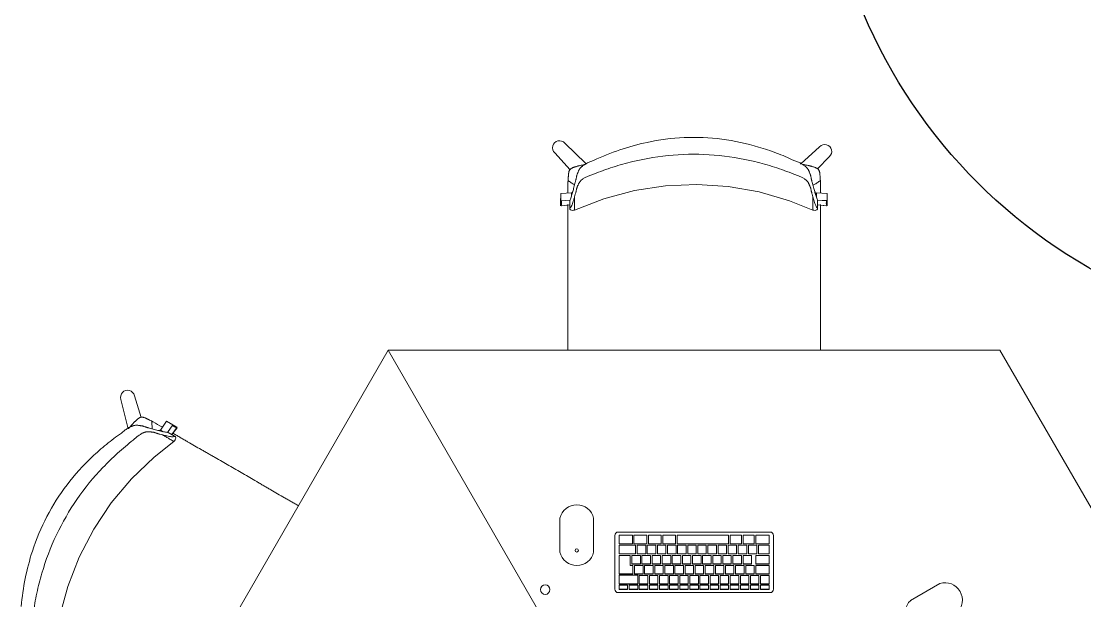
# Model space of a CAD drawing. Header units: millimetres. Extents: x 155920 to 295199, y -4084 to 97293.
# Drawn here: x 177583 to 179582, y 21247 to 22336 of the extents above; entities that cross this region are included whole.
import ezdxf

# ---------------------------------------------------------------- set-up
doc = ezdxf.new("R2010")
doc.units = ezdxf.units.MM
doc.header["$MEASUREMENT"] = 0
doc.layers.add('A-GENM', color=8, linetype='CONTINUOUS', lineweight=9)
doc.layers.add('I-FURN', color=8, linetype='CONTINUOUS', lineweight=9)
doc.layers.add('Social Distancing', color=7, linetype='CONTINUOUS')

msp = doc.modelspace()

# ---------------------------------------------------------------- linework, layer by layer
at = {"layer": 'A-GENM'}
for p, q in [((178595.7, 21401.5), (178595.7, 21338)), ((178659.2, 21338), (178659.2, 21401.5)), ((178991, 21375.6), (178705.5, 21375.6)), ((178699.1, 21369.3), (178699.1, 21268.1)), ((178732, 21369.6), (178707, 21369.6)), ((178707, 21369.6), (178707, 21353.7)), ((178707, 21353.7), (178732, 21353.7)), ((178707, 21353.4), (178707, 21353.7)), ((178732, 21353.4), (178707, 21353.4)), ((178732, 21353.7), (178732, 21369.6)), ((178732, 21353.4), (178732, 21353.7)), ((178759, 21369.6), (178735, 21369.6)), ((178735, 21369.6), (178735, 21353.7)), ((178735, 21353.7), (178759, 21353.7)), ((178735, 21353.4), (178735, 21353.7)), ((178759, 21353.4), (178735, 21353.4)), ((178759, 21353.7), (178759, 21369.6)), ((178759, 21353.4), (178759, 21353.7)), ((178786, 21369.6), (178762, 21369.6)), ((178762, 21369.6), (178762, 21353.7)), ((178762, 21353.7), (178786, 21353.7)), ((178762, 21353.4), (178762, 21353.7)), ((178786, 21353.4), (178762, 21353.4)), ((178786, 21353.7), (178786, 21369.6)), ((178786, 21353.4), (178786, 21353.7)), ((178813, 21369.6), (178789, 21369.6)), ((178789, 21369.6), (178789, 21353.7)), ((178789, 21353.7), (178813, 21353.7)), ((178789, 21353.4), (178789, 21353.7)), ((178813, 21353.4), (178789, 21353.4)), ((178813, 21353.7), (178813, 21369.6)), ((178813, 21353.4), (178813, 21353.7)), ((178816, 21369.6), (178816, 21353.7)), ((178913, 21369.6), (178816, 21369.6)), ((178816, 21353.7), (178913, 21353.7)), ((178816, 21353.4), (178816, 21353.7)), ((178913, 21353.4), (178816, 21353.4)), ((178913, 21353.7), (178913, 21369.6)), ((178913, 21353.4), (178913, 21353.7)), ((178916, 21369.6), (178916, 21353.7)), ((178937, 21369.6), (178916, 21369.6)), ((178916, 21353.7), (178937, 21353.7)), ((178916, 21353.4), (178916, 21353.7)), ((178937, 21353.4), (178916, 21353.4)), ((178937, 21353.7), (178937, 21369.6)), ((178937, 21353.4), (178937, 21353.7)), ((178940, 21369.6), (178940, 21353.7)), ((178961, 21369.6), (178940, 21369.6)), ((178940, 21353.7), (178961, 21353.7)), ((178940, 21353.4), (178940, 21353.7)), ((178961, 21353.4), (178940, 21353.4)), ((178961, 21353.7), (178961, 21369.6)), ((178961, 21353.4), (178961, 21353.7)), ((178964, 21369.6), (178964, 21353.7)), ((178989, 21369.6), (178964, 21369.6)), ((178964, 21353.7), (178989, 21353.7)), ((178964, 21353.4), (178964, 21353.7)), ((178989, 21353.4), (178964, 21353.4)), ((178989, 21353.7), (178989, 21369.6)), ((178989, 21353.4), (178989, 21353.7)), ((178997.4, 21268.1), (178997.4, 21369.3)), ((178707, 21350.7), (178707, 21334.8)), ((178738, 21350.7), (178707, 21350.7)), ((178707, 21334.8), (178738, 21334.8)), ((178707, 21334.5), (178707, 21334.8)), ((178738, 21334.5), (178707, 21334.5)), ((178738, 21334.8), (178738, 21350.7)), ((178738, 21334.5), (178738, 21334.8)), ((178741, 21350.7), (178741, 21334.8)), ((178757, 21350.7), (178741, 21350.7)), ((178741, 21334.8), (178757, 21334.8)), ((178741, 21334.5), (178741, 21334.8)), ((178757, 21334.5), (178741, 21334.5)), ((178757, 21334.8), (178757, 21350.7)), ((178757, 21334.5), (178757, 21334.8)), ((178760, 21350.7), (178760, 21334.8)), ((178776, 21350.7), (178760, 21350.7)), ((178760, 21334.8), (178776, 21334.8)), ((178760, 21334.5), (178760, 21334.8)), ((178776, 21334.5), (178760, 21334.5)), ((178776, 21334.8), (178776, 21350.7)), ((178776, 21334.5), (178776, 21334.8)), ((178779, 21350.7), (178779, 21334.8)), ((178795, 21350.7), (178779, 21350.7)), ((178779, 21334.8), (178795, 21334.8)), ((178779, 21334.5), (178779, 21334.8)), ((178795, 21334.5), (178779, 21334.5)), ((178795, 21334.8), (178795, 21350.7)), ((178795, 21334.5), (178795, 21334.8)), ((178798, 21350.7), (178798, 21334.8)), ((178814, 21350.7), (178798, 21350.7)), ((178798, 21334.8), (178814, 21334.8)), ((178798, 21334.5), (178798, 21334.8)), ((178814, 21334.5), (178798, 21334.5)), ((178814, 21334.8), (178814, 21350.7)), ((178814, 21334.5), (178814, 21334.8)), ((178817, 21350.7), (178817, 21334.8)), ((178833, 21350.7), (178817, 21350.7)), ((178817, 21334.8), (178833, 21334.8)), ((178817, 21334.5), (178817, 21334.8)), ((178833, 21334.5), (178817, 21334.5)), ((178833, 21334.8), (178833, 21350.7)), ((178833, 21334.5), (178833, 21334.8)), ((178836, 21350.7), (178836, 21334.8)), ((178852, 21350.7), (178836, 21350.7)), ((178836, 21334.8), (178852, 21334.8)), ((178836, 21334.5), (178836, 21334.8)), ((178852, 21334.5), (178836, 21334.5)), ((178852, 21334.8), (178852, 21350.7)), ((178852, 21334.5), (178852, 21334.8)), ((178855, 21350.7), (178855, 21334.8)), ((178871, 21350.7), (178855, 21350.7)), ((178855, 21334.8), (178871, 21334.8)), ((178855, 21334.5), (178855, 21334.8)), ((178871, 21334.5), (178855, 21334.5)), ((178871, 21334.8), (178871, 21350.7)), ((178871, 21334.5), (178871, 21334.8)), ((178874, 21350.7), (178874, 21334.8)), ((178890, 21350.7), (178874, 21350.7)), ((178874, 21334.8), (178890, 21334.8)), ((178874, 21334.5), (178874, 21334.8)), ((178890, 21334.5), (178874, 21334.5)), ((178890, 21334.8), (178890, 21350.7)), ((178890, 21334.5), (178890, 21334.8)), ((178893, 21350.7), (178893, 21334.8)), ((178909, 21350.7), (178893, 21350.7)), ((178893, 21334.8), (178909, 21334.8)), ((178893, 21334.5), (178893, 21334.8)), ((178909, 21334.5), (178893, 21334.5)), ((178909, 21334.8), (178909, 21350.7)), ((178909, 21334.5), (178909, 21334.8)), ((178912, 21350.7), (178912, 21334.8)), ((178928, 21350.7), (178912, 21350.7)), ((178912, 21334.8), (178928, 21334.8)), ((178912, 21334.5), (178912, 21334.8)), ((178928, 21334.5), (178912, 21334.5)), ((178928, 21334.8), (178928, 21350.7)), ((178928, 21334.5), (178928, 21334.8)), ((178931, 21350.7), (178931, 21334.8)), ((178947, 21350.7), (178931, 21350.7)), ((178931, 21334.8), (178947, 21334.8)), ((178931, 21334.5), (178931, 21334.8)), ((178947, 21334.5), (178931, 21334.5)), ((178947, 21334.8), (178947, 21350.7)), ((178947, 21334.5), (178947, 21334.8)), ((178950, 21350.7), (178950, 21334.8)), ((178966, 21350.7), (178950, 21350.7)), ((178950, 21334.8), (178966, 21334.8)), ((178950, 21334.5), (178950, 21334.8)), ((178966, 21334.5), (178950, 21334.5)), ((178966, 21334.8), (178966, 21350.7)), ((178966, 21334.5), (178966, 21334.8)), ((178969, 21350.7), (178969, 21334.8)), ((178989, 21350.7), (178969, 21350.7)), ((178969, 21334.8), (178989, 21334.8)), ((178969, 21334.5), (178969, 21334.8)), ((178989, 21334.5), (178969, 21334.5)), ((178989, 21334.8), (178989, 21350.7)), ((178989, 21334.5), (178989, 21334.8)), ((178728, 21331.8), (178707, 21331.8)), ((178707, 21331.8), (178707, 21296.9)), ((178728, 21312.9), (178728, 21331.8)), ((178733, 21312.9), (178728, 21312.9)), ((178731, 21331.8), (178731, 21315.9)), ((178747, 21331.8), (178731, 21331.8)), ((178731, 21315.9), (178747, 21315.9)), ((178731, 21315.6), (178731, 21315.9)), ((178747, 21315.6), (178731, 21315.6)), ((178733, 21296.9), (178733, 21312.9)), ((178736, 21312.9), (178736, 21296.9)), ((178752, 21312.9), (178736, 21312.9)), ((178747, 21315.9), (178747, 21331.8)), ((178747, 21315.6), (178747, 21315.9)), ((178750, 21331.8), (178750, 21315.9)), ((178766, 21331.8), (178750, 21331.8)), ((178750, 21315.9), (178766, 21315.9)), ((178750, 21315.6), (178750, 21315.9)), ((178766, 21315.6), (178750, 21315.6)), ((178752, 21296.9), (178752, 21312.9)), ((178755, 21312.9), (178755, 21296.9)), ((178771, 21312.9), (178755, 21312.9)), ((178766, 21315.9), (178766, 21331.8)), ((178766, 21315.6), (178766, 21315.9)), ((178769, 21331.8), (178769, 21315.9)), ((178785, 21331.8), (178769, 21331.8)), ((178769, 21315.9), (178785, 21315.9)), ((178769, 21315.6), (178769, 21315.9)), ((178785, 21315.6), (178769, 21315.6)), ((178771, 21296.9), (178771, 21312.9)), ((178774, 21312.9), (178774, 21296.9)), ((178790, 21312.9), (178774, 21312.9)), ((178785, 21315.9), (178785, 21331.8)), ((178785, 21315.6), (178785, 21315.9)), ((178788, 21331.8), (178788, 21315.9)), ((178804, 21331.8), (178788, 21331.8)), ((178788, 21315.9), (178804, 21315.9)), ((178788, 21315.6), (178788, 21315.9)), ((178804, 21315.6), (178788, 21315.6)), ((178790, 21296.9), (178790, 21312.9)), ((178793, 21312.9), (178793, 21296.9)), ((178809, 21312.9), (178793, 21312.9)), ((178804, 21315.9), (178804, 21331.8)), ((178804, 21315.6), (178804, 21315.9)), ((178807, 21331.8), (178807, 21315.9)), ((178823, 21331.8), (178807, 21331.8)), ((178807, 21315.9), (178823, 21315.9)), ((178807, 21315.6), (178807, 21315.9)), ((178823, 21315.6), (178807, 21315.6)), ((178809, 21296.9), (178809, 21312.9)), ((178812, 21312.9), (178812, 21296.9)), ((178828, 21312.9), (178812, 21312.9)), ((178823, 21315.9), (178823, 21331.8)), ((178823, 21315.6), (178823, 21315.9)), ((178826, 21331.8), (178826, 21315.9)), ((178842, 21331.8), (178826, 21331.8)), ((178826, 21315.9), (178842, 21315.9)), ((178826, 21315.6), (178826, 21315.9)), ((178842, 21315.6), (178826, 21315.6)), ((178828, 21296.9), (178828, 21312.9)), ((178831, 21312.9), (178831, 21296.9)), ((178847, 21312.9), (178831, 21312.9)), ((178842, 21315.9), (178842, 21331.8)), ((178842, 21315.6), (178842, 21315.9)), ((178845, 21331.8), (178845, 21315.9)), ((178861, 21331.8), (178845, 21331.8)), ((178845, 21315.9), (178861, 21315.9)), ((178845, 21315.6), (178845, 21315.9)), ((178861, 21315.6), (178845, 21315.6)), ((178847, 21296.9), (178847, 21312.9)), ((178850, 21312.9), (178850, 21296.9)), ((178866, 21312.9), (178850, 21312.9)), ((178861, 21315.9), (178861, 21331.8)), ((178861, 21315.6), (178861, 21315.9)), ((178864, 21331.8), (178864, 21315.9)), ((178880, 21331.8), (178864, 21331.8)), ((178864, 21315.9), (178880, 21315.9)), ((178864, 21315.6), (178864, 21315.9)), ((178880, 21315.6), (178864, 21315.6)), ((178866, 21296.9), (178866, 21312.9)), ((178869, 21312.9), (178869, 21296.9)), ((178885, 21312.9), (178869, 21312.9)), ((178880, 21315.9), (178880, 21331.8)), ((178880, 21315.6), (178880, 21315.9)), ((178883, 21331.8), (178883, 21315.9)), ((178899, 21331.8), (178883, 21331.8)), ((178883, 21315.9), (178899, 21315.9)), ((178883, 21315.6), (178883, 21315.9)), ((178899, 21315.6), (178883, 21315.6)), ((178885, 21296.9), (178885, 21312.9)), ((178888, 21312.9), (178888, 21296.9)), ((178904, 21312.9), (178888, 21312.9)), ((178899, 21315.9), (178899, 21331.8)), ((178899, 21315.6), (178899, 21315.9)), ((178902, 21331.8), (178902, 21315.9)), ((178918, 21331.8), (178902, 21331.8)), ((178902, 21315.9), (178918, 21315.9)), ((178902, 21315.6), (178902, 21315.9)), ((178918, 21315.6), (178902, 21315.6)), ((178904, 21296.9), (178904, 21312.9)), ((178907, 21312.9), (178907, 21296.9)), ((178923, 21312.9), (178907, 21312.9)), ((178918, 21315.9), (178918, 21331.8)), ((178918, 21315.6), (178918, 21315.9)), ((178921, 21331.8), (178921, 21315.9)), ((178937, 21331.8), (178921, 21331.8)), ((178921, 21315.9), (178937, 21315.9)), ((178921, 21315.6), (178921, 21315.9)), ((178937, 21315.6), (178921, 21315.6)), ((178923, 21296.9), (178923, 21312.9)), ((178926, 21312.9), (178926, 21296.9)), ((178942, 21312.9), (178926, 21312.9)), ((178937, 21315.9), (178937, 21331.8)), ((178937, 21315.6), (178937, 21315.9)), ((178940, 21331.8), (178940, 21315.9)), ((178956, 21331.8), (178940, 21331.8)), ((178940, 21315.9), (178956, 21315.9)), ((178940, 21315.6), (178940, 21315.9)), ((178956, 21315.6), (178940, 21315.6)), ((178942, 21296.9), (178942, 21312.9)), ((178945, 21312.9), (178945, 21296.9)), ((178961, 21312.9), (178945, 21312.9)), ((178956, 21315.9), (178956, 21331.8)), ((178956, 21315.6), (178956, 21315.9)), ((178961, 21296.9), (178961, 21312.9)), ((178964, 21331.8), (178964, 21315.9)), ((178989, 21331.8), (178964, 21331.8)), ((178964, 21315.9), (178989, 21315.9)), ((178964, 21315.6), (178964, 21315.9)), ((178989, 21315.6), (178964, 21315.6)), ((178964, 21312.9), (178964, 21296.9)), ((178989, 21312.9), (178964, 21312.9)), ((178989, 21315.9), (178989, 21331.8)), ((178989, 21315.6), (178989, 21315.9)), ((178989, 21296.9), (178989, 21312.9)), ((178707, 21296.9), (178733, 21296.9)), ((178707, 21296.6), (178707, 21296.9)), ((178733, 21296.6), (178707, 21296.6)), ((178742, 21294.5), (178707, 21294.5)), ((178707, 21294.5), (178707, 21278.3)), ((178733, 21296.6), (178733, 21296.9)), ((178736, 21296.9), (178752, 21296.9)), ((178736, 21296.6), (178736, 21296.9)), ((178752, 21296.6), (178736, 21296.6)), ((178742, 21278.3), (178742, 21294.5)), ((178745, 21294.2), (178745, 21278.3)), ((178761, 21294.2), (178745, 21294.2)), ((178752, 21296.6), (178752, 21296.9)), ((178755, 21296.9), (178771, 21296.9)), ((178755, 21296.6), (178755, 21296.9)), ((178771, 21296.6), (178755, 21296.6)), ((178761, 21278.3), (178761, 21294.2)), ((178764, 21294.2), (178764, 21278.3)), ((178780, 21294.2), (178764, 21294.2)), ((178771, 21296.6), (178771, 21296.9)), ((178774, 21296.9), (178790, 21296.9)), ((178774, 21296.6), (178774, 21296.9)), ((178790, 21296.6), (178774, 21296.6)), ((178780, 21278.3), (178780, 21294.2)), ((178783, 21294.2), (178783, 21278.3)), ((178799, 21294.2), (178783, 21294.2)), ((178790, 21296.6), (178790, 21296.9)), ((178793, 21296.9), (178809, 21296.9)), ((178793, 21296.6), (178793, 21296.9)), ((178809, 21296.6), (178793, 21296.6)), ((178799, 21278.3), (178799, 21294.2)), ((178802, 21294.2), (178802, 21278.3)), ((178818, 21294.2), (178802, 21294.2)), ((178809, 21296.6), (178809, 21296.9)), ((178812, 21296.9), (178828, 21296.9)), ((178812, 21296.6), (178812, 21296.9)), ((178828, 21296.6), (178812, 21296.6)), ((178818, 21278.3), (178818, 21294.2)), ((178821, 21294.2), (178821, 21278.3)), ((178837, 21294.2), (178821, 21294.2)), ((178828, 21296.6), (178828, 21296.9)), ((178831, 21296.9), (178847, 21296.9)), ((178831, 21296.6), (178831, 21296.9)), ((178847, 21296.6), (178831, 21296.6)), ((178837, 21278.3), (178837, 21294.2)), ((178840, 21294.2), (178840, 21278.3)), ((178856, 21294.2), (178840, 21294.2)), ((178847, 21296.6), (178847, 21296.9)), ((178850, 21296.9), (178866, 21296.9)), ((178850, 21296.6), (178850, 21296.9)), ((178866, 21296.6), (178850, 21296.6)), ((178856, 21278.3), (178856, 21294.2)), ((178859, 21294.2), (178859, 21278.3)), ((178875, 21294.2), (178859, 21294.2)), ((178866, 21296.6), (178866, 21296.9)), ((178869, 21296.9), (178885, 21296.9)), ((178869, 21296.6), (178869, 21296.9)), ((178885, 21296.6), (178869, 21296.6)), ((178875, 21278.3), (178875, 21294.2)), ((178878, 21294.2), (178878, 21278.3)), ((178894, 21294.2), (178878, 21294.2)), ((178885, 21296.6), (178885, 21296.9)), ((178888, 21296.9), (178904, 21296.9)), ((178888, 21296.6), (178888, 21296.9)), ((178904, 21296.6), (178888, 21296.6)), ((178894, 21278.3), (178894, 21294.2)), ((178897, 21294.2), (178897, 21278.3)), ((178913, 21294.2), (178897, 21294.2)), ((178904, 21296.6), (178904, 21296.9)), ((178907, 21296.9), (178923, 21296.9)), ((178907, 21296.6), (178907, 21296.9)), ((178923, 21296.6), (178907, 21296.6)), ((178913, 21278.3), (178913, 21294.2)), ((178916, 21294.2), (178916, 21278.3)), ((178932, 21294.2), (178916, 21294.2)), ((178923, 21296.6), (178923, 21296.9)), ((178926, 21296.9), (178942, 21296.9)), ((178926, 21296.6), (178926, 21296.9)), ((178942, 21296.6), (178926, 21296.6)), ((178932, 21278.3), (178932, 21294.2)), ((178935, 21294.2), (178935, 21278.3)), ((178951, 21294.2), (178935, 21294.2)), ((178942, 21296.6), (178942, 21296.9)), ((178945, 21296.9), (178961, 21296.9)), ((178945, 21296.6), (178945, 21296.9)), ((178961, 21296.6), (178945, 21296.6)), ((178951, 21278.3), (178951, 21294.2)), ((178954, 21294.2), (178954, 21278.3)), ((178970, 21294.2), (178954, 21294.2)), ((178961, 21296.6), (178961, 21296.9)), ((178964, 21296.9), (178989, 21296.9)), ((178964, 21296.6), (178964, 21296.9)), ((178989, 21296.6), (178964, 21296.6)), ((178970, 21278.3), (178970, 21294.2)), ((178973, 21294.2), (178973, 21278.3)), ((178989, 21294.2), (178973, 21294.2)), ((178989, 21296.6), (178989, 21296.9)), ((178989, 21278.3), (178989, 21294.2)), ((178707, 21278.3), (178742, 21278.3)), ((178707, 21278), (178707, 21278.3)), ((178742, 21278), (178707, 21278)), ((178707, 21276), (178707, 21268)), ((178723, 21276), (178707, 21276)), ((178723, 21268), (178723, 21276)), ((178726, 21276), (178726, 21268)), ((178742, 21276), (178726, 21276)), ((178742, 21278), (178742, 21278.3)), ((178742, 21268), (178742, 21276)), ((178745, 21278.3), (178761, 21278.3)), ((178745, 21278), (178745, 21278.3)), ((178761, 21278), (178745, 21278)), ((178745, 21276), (178745, 21268)), ((178761, 21276), (178745, 21276)), ((178761, 21278), (178761, 21278.3)), ((178761, 21268), (178761, 21276)), ((178764, 21278.3), (178780, 21278.3)), ((178764, 21278), (178764, 21278.3)), ((178780, 21278), (178764, 21278)), ((178764, 21276), (178764, 21268)), ((178780, 21276), (178764, 21276)), ((178780, 21278), (178780, 21278.3)), ((178780, 21268), (178780, 21276)), ((178783, 21278.3), (178799, 21278.3)), ((178783, 21278), (178783, 21278.3)), ((178799, 21278), (178783, 21278)), ((178783, 21276), (178783, 21268)), ((178799, 21276), (178783, 21276)), ((178799, 21278), (178799, 21278.3)), ((178799, 21268), (178799, 21276)), ((178802, 21278.3), (178818, 21278.3)), ((178802, 21278), (178802, 21278.3)), ((178818, 21278), (178802, 21278)), ((178802, 21276), (178802, 21268)), ((178818, 21276), (178802, 21276)), ((178818, 21278), (178818, 21278.3)), ((178818, 21268), (178818, 21276)), ((178821, 21278.3), (178837, 21278.3)), ((178821, 21278), (178821, 21278.3)), ((178837, 21278), (178821, 21278)), ((178821, 21276), (178821, 21268)), ((178837, 21276), (178821, 21276)), ((178837, 21278), (178837, 21278.3)), ((178837, 21268), (178837, 21276)), ((178840, 21278.3), (178856, 21278.3)), ((178840, 21278), (178840, 21278.3)), ((178856, 21278), (178840, 21278)), ((178840, 21276), (178840, 21268)), ((178856, 21276), (178840, 21276)), ((178856, 21278), (178856, 21278.3)), ((178856, 21268), (178856, 21276)), ((178859, 21278.3), (178875, 21278.3)), ((178859, 21278), (178859, 21278.3)), ((178875, 21278), (178859, 21278)), ((178859, 21276), (178859, 21268)), ((178875, 21276), (178859, 21276)), ((178875, 21278), (178875, 21278.3)), ((178875, 21268), (178875, 21276)), ((178878, 21278.3), (178894, 21278.3)), ((178878, 21278), (178878, 21278.3)), ((178894, 21278), (178878, 21278)), ((178878, 21276), (178878, 21268)), ((178894, 21276), (178878, 21276)), ((178894, 21278), (178894, 21278.3)), ((178894, 21268), (178894, 21276)), ((178897, 21278.3), (178913, 21278.3)), ((178897, 21278), (178897, 21278.3)), ((178913, 21278), (178897, 21278)), ((178897, 21276), (178897, 21268)), ((178913, 21276), (178897, 21276)), ((178913, 21278), (178913, 21278.3)), ((178913, 21268), (178913, 21276)), ((178916, 21278.3), (178932, 21278.3)), ((178916, 21278), (178916, 21278.3)), ((178932, 21278), (178916, 21278)), ((178916, 21276), (178916, 21268)), ((178932, 21276), (178916, 21276)), ((178932, 21278), (178932, 21278.3)), ((178932, 21268), (178932, 21276)), ((178935, 21278.3), (178951, 21278.3)), ((178935, 21278), (178935, 21278.3)), ((178951, 21278), (178935, 21278)), ((178935, 21276), (178935, 21268)), ((178951, 21276), (178935, 21276)), ((178951, 21278), (178951, 21278.3)), ((178951, 21268), (178951, 21276)), ((178954, 21278.3), (178970, 21278.3)), ((178954, 21278), (178954, 21278.3)), ((178970, 21278), (178954, 21278)), ((178954, 21276), (178954, 21268)), ((178970, 21276), (178954, 21276)), ((178970, 21278), (178970, 21278.3)), ((178970, 21268), (178970, 21276)), ((178973, 21278.3), (178989, 21278.3)), ((178973, 21278), (178973, 21278.3)), ((178989, 21278), (178973, 21278)), ((178973, 21276), (178973, 21268)), ((178989, 21276), (178973, 21276)), ((178989, 21278), (178989, 21278.3)), ((178989, 21268), (178989, 21276)), ((179310.1, 21278.9), (179255.1, 21247.2)), ((178705.5, 21261.8), (178991, 21261.8)), ((178707, 21268), (178723, 21268)), ((178707, 21267.8), (178707, 21268)), ((178723, 21267.8), (178707, 21267.8)), ((178723, 21267.8), (178723, 21268)), ((178726, 21268), (178742, 21268)), ((178726, 21267.8), (178726, 21268)), ((178742, 21267.8), (178726, 21267.8)), ((178742, 21267.8), (178742, 21268)), ((178745, 21268), (178761, 21268)), ((178745, 21267.8), (178745, 21268)), ((178761, 21267.8), (178745, 21267.8)), ((178761, 21267.8), (178761, 21268)), ((178764, 21268), (178780, 21268)), ((178764, 21267.8), (178764, 21268)), ((178780, 21267.8), (178764, 21267.8)), ((178780, 21267.8), (178780, 21268)), ((178783, 21268), (178799, 21268)), ((178783, 21267.8), (178783, 21268)), ((178799, 21267.8), (178783, 21267.8)), ((178799, 21267.8), (178799, 21268)), ((178802, 21268), (178818, 21268)), ((178802, 21267.8), (178802, 21268)), ((178818, 21267.8), (178802, 21267.8)), ((178818, 21267.8), (178818, 21268)), ((178821, 21268), (178837, 21268)), ((178821, 21267.8), (178821, 21268)), ((178837, 21267.8), (178821, 21267.8)), ((178837, 21267.8), (178837, 21268)), ((178840, 21268), (178856, 21268)), ((178840, 21267.8), (178840, 21268)), ((178856, 21267.8), (178840, 21267.8)), ((178856, 21267.8), (178856, 21268)), ((178859, 21268), (178875, 21268)), ((178859, 21267.8), (178859, 21268)), ((178875, 21267.8), (178859, 21267.8)), ((178875, 21267.8), (178875, 21268)), ((178878, 21268), (178894, 21268)), ((178878, 21267.8), (178878, 21268)), ((178894, 21267.8), (178878, 21267.8)), ((178894, 21267.8), (178894, 21268)), ((178897, 21268), (178913, 21268)), ((178897, 21267.8), (178897, 21268)), ((178913, 21267.8), (178897, 21267.8)), ((178913, 21267.8), (178913, 21268)), ((178916, 21268), (178932, 21268)), ((178916, 21267.8), (178916, 21268)), ((178932, 21267.8), (178916, 21267.8)), ((178932, 21267.8), (178932, 21268)), ((178935, 21268), (178951, 21268)), ((178935, 21267.8), (178935, 21268)), ((178951, 21267.8), (178935, 21267.8)), ((178951, 21267.8), (178951, 21268)), ((178954, 21268), (178970, 21268)), ((178954, 21267.8), (178954, 21268)), ((178970, 21267.8), (178954, 21267.8)), ((178970, 21267.8), (178970, 21268)), ((178973, 21268), (178989, 21268)), ((178973, 21267.8), (178973, 21268)), ((178989, 21267.8), (178973, 21267.8)), ((178989, 21267.8), (178989, 21268))]:
    msp.add_line(p, q, dxfattribs=at)
for centre, radius, start, end in [((178627.5, 21394.4), 32.5, 12.6804, 167.3196), ((178705.5, 21369.3), 6.35, 90, 180), ((178991, 21369.3), 6.35, 0, 90), ((178627.5, 21345.2), 32.5, 192.6804, 347.3196), ((178627.5, 21341.2), 3.16, 0, 180), ((178627.5, 21341.2), 3.16, 180, 0), ((179319.8, 21247.8), 32.5, 312.6804, 107.3196), ((178705.5, 21268.1), 6.35, 180, 270), ((178991, 21268.1), 6.35, 270, 0), ((179277.2, 21223.2), 32.5, 132.6804, 287.3196)]:
    msp.add_arc(centre, radius, start, end, dxfattribs=at)
at = {"layer": 'I-FURN'}
for p, q in [((178644.4, 22068.1), (178604.9, 22106.5)), ((179083.8, 22099.8), (179048.7, 22067.5)), ((178586.1, 22088.3), (178615.1, 22056.7)), ((179079.9, 22058.3), (179102, 22081.1)), ((178597.4, 22011.8), (178617.3, 22013.1)), ((178617.3, 22013.1), (178617.3, 22007.2)), ((178618.3, 22013.2), (178618.3, 22010.1)), ((178678.5, 22002.2), (178735.7, 22017.4)), ((178735.7, 22017.4), (178794.1, 22026.3)), ((178794.1, 22026.3), (178853.2, 22028.9)), ((178853.2, 22028.9), (178912.2, 22025)), ((178912.2, 22025), (178970.4, 22014.8)), ((178970.4, 22014.8), (179027.2, 21998.4)), ((179077.2, 22007.2), (179077.2, 22013.1)), ((179078.2, 22013.2), (179098.1, 22011.8)), ((179078.2, 22004.3), (179078.2, 22013.2)), ((178597.1, 22002), (178597.1, 21988.8)), ((178597.4, 21998.4), (178597.4, 22011.8)), ((178614.8, 21999.6), (178597.4, 21998.4)), ((178614.3, 21984.5), (178614.3, 21998.2)), ((178623.4, 21980.9), (178678.5, 22002.2)), ((179027.2, 21998.4), (179071.2, 21980.9)), ((179098.1, 21998.5), (179079.7, 21999.7)), ((179097.1, 21998.4), (179079.8, 21999.6)), ((179080.3, 21984.5), (179080.3, 21998.2)), ((179098.1, 22011.8), (179098.1, 21998.5)), ((179098.4, 21988.8), (179098.4, 22002.1)), ((178598, 21988.8), (178614.3, 21990.8)), ((178598.7, 21988.8), (178614.3, 21990.7)), ((178614.3, 21982.5), (178615.8, 21981.4)), ((178615.8, 21981.4), (178617.6, 21980.7)), ((178617.6, 21980.7), (178619.1, 21980.3)), ((178619.1, 21980.3), (178621.3, 21980.4)), ((178621.3, 21980.4), (178623.4, 21980.9)), ((179073.3, 21980.4), (179071.2, 21980.9)), ((179075.5, 21980.3), (179073.3, 21980.4)), ((179077, 21980.7), (179075.5, 21980.3)), ((179078.7, 21981.4), (179077, 21980.7)), ((179080.3, 21982.5), (179078.7, 21981.4)), ((179080.3, 21990.9), (179097.8, 21988.8)), ((179080.3, 21990.8), (179096.6, 21988.8)), ((178273, 21717.5), (177698.1, 20721.5)), ((178828.1, 20756.2), (178273, 21717.5)), ((179423, 21717.5), (178273, 21717.5)), ((178273, 21717.5), (178828.1, 20756.2)), ((179998.1, 20721.6), (179423, 21717.5)), ((177770.5, 21624.8), (177784.4, 21569.8)), ((177808.5, 21591), (177795.7, 21631.9)), ((177845.1, 21567.3), (177856.3, 21583.8)), ((177856.3, 21583.8), (177867.8, 21577.2)), ((177867.8, 21577.2), (177858.1, 21562.7)), ((177876.4, 21572.6), (177864.8, 21579.3)), ((177866, 21558.8), (177876.4, 21572.6)), ((177847.2, 21565), (177844.6, 21566.5)), ((177850.2, 21564.3), (177845.1, 21567.3)), ((177859.6, 21562.5), (177871.4, 21555.6)), ((177866.1, 21558.7), (177875.9, 21571.8)), ((177873, 21550.2), (177873.4, 21552.5)), ((177873.4, 21552.5), (177873.2, 21554.6)), ((177832.9, 21516.6), (177870, 21545.9)), ((177870, 21545.9), (177871.4, 21547.2)), ((177871.4, 21547.2), (177872.4, 21548.8)), ((177872.4, 21548.8), (177873, 21550.2)), ((177790.3, 21475.7), (177832.9, 21516.6)), ((177752.3, 21430.3), (177790.3, 21475.7)), ((177719.5, 21381.1), (177752.3, 21430.3)), ((177692.2, 21328.7), (177719.5, 21381.1)), ((177670.7, 21273.6), (177692.2, 21328.7)), ((177655.3, 21216.5), (177670.7, 21273.6))]:
    msp.add_line(p, q, dxfattribs=at)
for centre, radius, start, end in [((178594.9, 22098), 13.1, 40.4176, 228.0338), ((179093.6, 22091), 13.1, 310.3941, 138.0104), ((177782.9, 21629.2), 13.1, 11.9662, 199.5824), ((178568.1, 21267.5), 9, 0, 180), ((178568.1, 21267.5), 9, 180, 0)]:
    msp.add_arc(centre, radius, start, end, dxfattribs=at)
for centre, major_axis, start_param, end_param in [((178580.6, 22007.4), (17.4, 0), 5.960696, 6.044337), ((178580.6, 21994.1), (17.4, 0), 5.960696, 6.540192), ((178581.6, 21994.1), (17.4, 0), 5.960696, 6.540192), ((179114, 21994.1), (17.4, 0), 2.884586, 3.464082), ((179114.9, 21994.1), (17.4, 0), 2.884586, 3.464082), ((179114.9, 22007.5), (17.4, 0), 3.380441, 3.464082), ((177868.4, 21596.2), (-8.7, -15.1), 0.238848, 0.322489), ((177879.5, 21588.8), (-8.7, -15.1), 6.026179, 6.605675), ((177880, 21589.6), (-8.7, -15.1), 6.026179, 6.605675)]:
    msp.add_ellipse(centre, major_axis=major_axis, ratio=0.978487, start_param=start_param, end_param=end_param, dxfattribs=at)
for points, knots in [([(178659.2, 22074.3), (178675.2, 22081.8), (178708.1, 22094.9), (178765, 22110.7), (178829.5, 22119.2), (178900.5, 22116), (178958.3, 22103.6), (179003, 22088.4), (179024.7, 22079.3), (179035.4, 22074.3)], [-1, -1, -1, -1, -0.863636, -0.727273, -0.545455, -0.363636, -0.181818, -0.090909, 0, 0, 0, 0]), ([(178616.7, 22005.3), (178617.4, 22007.2), (178618.5, 22010.4), (178619.9, 22015.5), (178621, 22019.5), (178622.2, 22023.8), (178623.4, 22028.3), (178624.4, 22032.3), (178625.3, 22035.7), (178625.9, 22037.8), (178626.3, 22039.5), (178626.6, 22041.2), (178626.9, 22042.9), (178627.2, 22044.7), (178627.6, 22046), (178627.9, 22047.2), (178628.2, 22048), (178628.4, 22048.5), (178628.6, 22048.9), (178628.8, 22049.3), (178629, 22049.8), (178629.3, 22050.7), (178629.9, 22052), (178630.5, 22053.7), (178631.3, 22055.4), (178632.2, 22057.1), (178633.3, 22058.8), (178634.5, 22060.2), (178635.4, 22061.2), (178636, 22061.8), (178636.5, 22062.2), (178637, 22062.6), (178637.6, 22063.1), (178638.8, 22064.1), (178640.7, 22065.4), (178643.2, 22067), (178646.8, 22069.1), (178651.9, 22071.5), (178656.6, 22073.4), (178659.2, 22074.3)], [0, 0, 0, 0, 0.142857, 0.214286, 0.285714, 0.357143, 0.428571, 0.5, 0.535714, 0.571429, 0.589286, 0.607143, 0.642857, 0.660714, 0.678571, 0.696429, 0.705357, 0.709821, 0.714286, 0.71875, 0.723214, 0.732143, 0.75, 0.767857, 0.785714, 0.803571, 0.821429, 0.839286, 0.848214, 0.852679, 0.857143, 0.861607, 0.866071, 0.875, 0.892857, 0.910714, 0.928571, 0.964286, 1, 1, 1, 1]), ([(179035.4, 22048.2), (179023.5, 22053.1), (178999.3, 22061.9), (178949.7, 22075.9), (178886, 22086.3), (178808.6, 22086.3), (178744.8, 22075.9), (178695.3, 22061.9), (178671.1, 22053.1), (178659.2, 22048.2)], [-1, -1, -1, -1, -0.9, -0.8, -0.6, -0.4, -0.2, -0.1, 0, 0, 0, 0]), ([(179035.4, 22074.3), (179038, 22073.4), (179042.7, 22071.5), (179047.8, 22069.1), (179051.4, 22067), (179053.9, 22065.4), (179055.7, 22064.1), (179056.9, 22063.1), (179057.6, 22062.6), (179058.1, 22062.2), (179058.6, 22061.8), (179059.1, 22061.2), (179060.1, 22060.2), (179061.2, 22058.8), (179062.4, 22057.1), (179063.3, 22055.4), (179064.1, 22053.7), (179064.7, 22052), (179065.2, 22050.7), (179065.6, 22049.8), (179065.8, 22049.3), (179066, 22048.9), (179066.1, 22048.5), (179066.3, 22048), (179066.7, 22047.2), (179067, 22046), (179067.4, 22044.7), (179067.7, 22042.9), (179068, 22041.2), (179068.3, 22039.5), (179068.6, 22038.2), (179068.9, 22036.9), (179069.4, 22035.2), (179070.1, 22032.3), (179071.2, 22028.3), (179072.4, 22023.8), (179073.5, 22019.5), (179074.7, 22015.5), (179075.8, 22011.7), (179076.8, 22008.3), (179077.5, 22006.3), (179077.9, 22005.3)], [0, 0, 0, 0, 0.035714, 0.071429, 0.089286, 0.107143, 0.125, 0.133929, 0.138393, 0.142857, 0.147321, 0.151786, 0.160714, 0.178571, 0.196429, 0.214286, 0.232143, 0.25, 0.267857, 0.276786, 0.28125, 0.285714, 0.290179, 0.294643, 0.303571, 0.321429, 0.339286, 0.357143, 0.392857, 0.410714, 0.428571, 0.446429, 0.464286, 0.5, 0.571429, 0.642857, 0.714286, 0.785714, 0.857143, 0.928571, 1, 1, 1, 1]), ([(178611.1, 22036.5), (178611.2, 22037.6), (178611.3, 22039.2), (178611.4, 22041.2), (178611.5, 22042.3), (178611.5, 22043.1), (178611.6, 22043.9), (178611.6, 22044.9), (178611.7, 22046.1), (178611.9, 22047.4), (178611.9, 22048.3), (178612, 22048.8), (178612, 22049.2), (178612.1, 22049.6), (178612.2, 22050.1), (178612.3, 22051), (178612.5, 22052.2), (178612.8, 22053.5), (178613.3, 22054.7), (178613.9, 22056), (178614.8, 22057.1), (178615.8, 22058), (178616.6, 22058.7), (178617.3, 22059.1), (178618, 22059.5), (178619, 22060), (178620.3, 22060.6), (178622, 22061.3), (178623.8, 22061.9), (178625.5, 22062.4), (178627.1, 22062.8), (178628.7, 22063.3), (178630.3, 22063.7), (178632.2, 22064.2), (178634.6, 22064.8), (178639.1, 22065.8), (178642.8, 22066.6), (178645.1, 22067.1)], [0, 0, 0, 0, 0.0625, 0.09375, 0.109375, 0.125, 0.140625, 0.15625, 0.1875, 0.21875, 0.234375, 0.242188, 0.25, 0.257812, 0.265625, 0.28125, 0.3125, 0.34375, 0.375, 0.40625, 0.4375, 0.46875, 0.484375, 0.5, 0.515625, 0.53125, 0.5625, 0.59375, 0.625, 0.65625, 0.6875, 0.71875, 0.75, 0.78125, 0.8125, 0.875, 1, 1, 1, 1]), ([(179051.3, 22067.1), (179053.7, 22066.6), (179057.4, 22065.8), (179061.9, 22064.8), (179064.3, 22064.2), (179066.2, 22063.7), (179067.8, 22063.3), (179069.4, 22062.8), (179071, 22062.4), (179072.7, 22061.9), (179074.5, 22061.3), (179076.2, 22060.6), (179077.5, 22060), (179078.5, 22059.5), (179079.2, 22059.1), (179079.8, 22058.7), (179080.7, 22058), (179081.7, 22057.1), (179082.6, 22056), (179083.2, 22054.7), (179083.6, 22053.5), (179084, 22052.2), (179084.2, 22051), (179084.3, 22050.1), (179084.4, 22049.6), (179084.4, 22049.2), (179084.5, 22048.8), (179084.5, 22048.3), (179084.6, 22047.4), (179084.7, 22046.1), (179084.8, 22044.9), (179084.9, 22043.9), (179085, 22043.1), (179085, 22042.3), (179085.1, 22041.2), (179085.2, 22039.2), (179085.3, 22037.6), (179085.4, 22036.5)], [0, 0, 0, 0, 0.125, 0.1875, 0.21875, 0.25, 0.28125, 0.3125, 0.34375, 0.375, 0.40625, 0.4375, 0.46875, 0.484375, 0.5, 0.515625, 0.53125, 0.5625, 0.59375, 0.625, 0.65625, 0.6875, 0.71875, 0.734375, 0.742188, 0.75, 0.757812, 0.765625, 0.78125, 0.8125, 0.84375, 0.859375, 0.875, 0.890625, 0.90625, 0.9375, 1, 1, 1, 1]), ([(178611.1, 22036.5), (178613, 22034.9), (178616.8, 22032.1), (178621.1, 22029.5), (178623.4, 22028.3), (178623.8, 22028.2)], [0, 0, 0, 0, 0.02777778, 0.05555556, 0.06066679, 0.06066679, 0.06066679, 0.06066679]), ([(178659.2, 22048.2), (178656.7, 22047.5), (178652, 22046), (178647, 22043.9), (178643.4, 22042.1), (178640.9, 22040.7), (178639, 22039.4), (178637.8, 22038.6), (178637.2, 22038.1), (178636.7, 22037.7), (178636.2, 22037.3), (178635.6, 22036.8), (178634.7, 22035.8), (178633.5, 22034.5), (178632.3, 22032.7), (178631.3, 22031), (178630.5, 22029.3), (178629.8, 22027.7), (178629.2, 22026.4), (178628.8, 22025.5), (178628.6, 22025.1), (178628.4, 22024.7), (178628.3, 22024.4), (178628.1, 22023.9), (178627.8, 22023.2), (178627.4, 22022.1), (178627.1, 22021), (178626.8, 22019.5), (178626.6, 22018), (178626.3, 22016.5), (178626, 22015.4), (178625.7, 22014.2), (178625.3, 22012.6), (178624.5, 22009.8), (178623.9, 22007.4), (178623.4, 22005.9)], [0, 0, 0, 0, 0.0625, 0.125, 0.15625, 0.1875, 0.21875, 0.234375, 0.242188, 0.25, 0.257812, 0.265625, 0.28125, 0.3125, 0.34375, 0.375, 0.40625, 0.4375, 0.46875, 0.484375, 0.492188, 0.5, 0.507812, 0.515625, 0.53125, 0.5625, 0.59375, 0.625, 0.6875, 0.71875, 0.75, 0.78125, 0.8125, 0.875, 1, 1, 1, 1]), ([(179071.2, 22005.9), (179070.7, 22007.4), (179070.1, 22009.8), (179069.3, 22012.6), (179068.9, 22014.2), (179068.6, 22015.4), (179068.3, 22016.5), (179068, 22018), (179067.8, 22019.5), (179067.5, 22021), (179067.2, 22022.1), (179066.8, 22023.2), (179066.5, 22023.9), (179066.3, 22024.4), (179066.1, 22024.7), (179066, 22025.1), (179065.7, 22025.5), (179065.4, 22026.4), (179064.8, 22027.7), (179064.1, 22029.3), (179063.3, 22031), (179062.3, 22032.7), (179061.1, 22034.5), (179059.9, 22035.8), (179059, 22036.8), (179058.4, 22037.3), (179057.9, 22037.7), (179057.4, 22038.1), (179056.8, 22038.6), (179055.5, 22039.4), (179053.7, 22040.7), (179051.2, 22042.1), (179047.6, 22043.9), (179042.6, 22046), (179037.9, 22047.5), (179035.4, 22048.2)], [0, 0, 0, 0, 0.125, 0.1875, 0.21875, 0.25, 0.28125, 0.3125, 0.375, 0.40625, 0.4375, 0.46875, 0.484375, 0.492188, 0.5, 0.507812, 0.515625, 0.53125, 0.5625, 0.59375, 0.625, 0.65625, 0.6875, 0.71875, 0.734375, 0.742188, 0.75, 0.757812, 0.765625, 0.78125, 0.8125, 0.84375, 0.875, 0.9375, 1, 1, 1, 1]), ([(179071.4, 22027.5), (179072.2, 22027.9), (179075, 22029.3), (179079.7, 22032.1), (179083.5, 22034.9), (179085.4, 22036.5)], [0.93303317, 0.93303317, 0.93303317, 0.93303317, 0.94444444, 0.97222222, 1, 1, 1, 1]), ([(178623.4, 21981.6), (178623.4, 21981.8), (178623.4, 21982.5), (178623.4, 21984.5), (178623.4, 21988.4), (178623.4, 21995.6), (178623.4, 22002.1), (178623.4, 22005.9)], [0.4444444, 0.4444444, 0.4444444, 0.4444444, 0.5138889, 0.5833333, 0.7222222, 0.8611111, 1, 1, 1, 1]), ([(179071.2, 22005.9), (179071.2, 22002.9), (179071.2, 21997.5), (179071.2, 21991.1), (179071.2, 21986.3), (179071.2, 21983.7), (179071.2, 21982.3), (179071.2, 21981.8), (179071.2, 21981.6)], [0, 0, 0, 0, 0.1111111, 0.2222222, 0.3333333, 0.4444444, 0.5, 0.5555556, 0.5555556, 0.5555556, 0.5555556]), ([(178610.9, 21717.2), (178610.9, 21717.3), (178610.9, 21720), (178610.9, 21725.1), (178610.9, 21732.7), (178610.9, 21740.4), (178610.9, 21750.4), (178610.9, 21762.9), (178610.9, 21775.4), (178610.9, 21785.4), (178610.9, 21793), (178610.9, 21800.7), (178610.9, 21810.8), (178610.9, 21823.3), (178610.9, 21838.2), (178610.9, 21853.4), (178610.9, 21868.5), (178610.9, 21883.4), (178610.9, 21895.9), (178610.9, 21905.9), (178610.9, 21913.5), (178610.9, 21921.1), (178610.9, 21931), (178610.9, 21943.3), (178610.9, 21955.6), (178610.9, 21965.7), (178610.9, 21973.5), (178610.9, 21981.3), (178610.9, 21987.1), (178610.9, 21990.4), (178610.9, 21991.1)], [-0.7511307, -0.7511307, -0.7511307, -0.7511307, -0.75, -0.7321429, -0.7142857, -0.6964286, -0.6785714, -0.6428571, -0.6071429, -0.5892857, -0.5714286, -0.5535714, -0.5357143, -0.5, -0.4642857, -0.4285714, -0.3928571, -0.3571429, -0.3214286, -0.3035714, -0.2857143, -0.2678571, -0.25, -0.2142857, -0.1785714, -0.1607143, -0.1428571, -0.125, -0.1071429, -0.1022726, -0.1022726, -0.1022726, -0.1022726]), ([(178614.3, 21984.5), (178614.3, 21984), (178614.3, 21983.2), (178614.3, 21982.5), (178614.3, 21982.4), (178614.3, 21983), (178614.3, 21983.8), (178614.3, 21984.2)], [0, 0, 0, 0, 0.125, 0.25, 0.375, 0.5, 0.5828112, 0.5828112, 0.5828112, 0.5828112]), ([(179080.3, 21984.2), (179080.3, 21983.8), (179080.3, 21983), (179080.3, 21982.4), (179080.3, 21982.5), (179080.3, 21983.2), (179080.3, 21984), (179080.3, 21984.5)], [0.4162183, 0.4162183, 0.4162183, 0.4162183, 0.5, 0.625, 0.75, 0.875, 1, 1, 1, 1]), ([(179085.6, 21991), (179085.6, 21990.6), (179085.6, 21985), (179085.6, 21974.2), (179085.6, 21958.8), (179085.6, 21943.7), (179085.6, 21931.3), (179085.6, 21921.2), (179085.6, 21913.5), (179085.6, 21905.8), (179085.6, 21895.7), (179085.6, 21883.3), (179085.6, 21870.8), (179085.6, 21860.8), (179085.6, 21853.3), (179085.6, 21845.7), (179085.6, 21835.7), (179085.6, 21823.4), (179085.6, 21811), (179085.6, 21801), (179085.6, 21793.4), (179085.6, 21785.7), (179085.6, 21775.6), (179085.6, 21763.1), (179085.6, 21747.9), (179085.6, 21732.6), (179085.6, 21722.3), (179085.6, 21717.2), (179085.6, 21717.1)], [-0.896036, -0.896036, -0.896036, -0.896036, -0.8928571, -0.8571429, -0.8214286, -0.7857143, -0.75, -0.7321429, -0.7142857, -0.6964286, -0.6785714, -0.6428571, -0.6071429, -0.5892857, -0.5714286, -0.5535714, -0.5357143, -0.5, -0.4642857, -0.4464286, -0.4285714, -0.4107143, -0.3928571, -0.3571429, -0.3214286, -0.2857143, -0.25, -0.2493139, -0.2493139, -0.2493139, -0.2493139]), ([(177771.3, 21561.7), (177773.3, 21563.4), (177777.3, 21566.6), (177782, 21569.8), (177785.5, 21571.9), (177788.2, 21573.2), (177790.3, 21574.2), (177791.7, 21574.7), (177792.5, 21575), (177793.1, 21575.2), (177793.7, 21575.4), (177794.4, 21575.7), (177795.8, 21576), (177797.6, 21576.3), (177799.6, 21576.4), (177801.6, 21576.3), (177803.4, 21576.2), (177805.2, 21575.9), (177806.6, 21575.7), (177807.6, 21575.5), (177808.1, 21575.5), (177808.5, 21575.4), (177808.9, 21575.4), (177809.5, 21575.3), (177810.4, 21575.1), (177811.6, 21574.9), (177812.9, 21574.5), (177814.6, 21573.9), (177816.2, 21573.3), (177817.8, 21572.7), (177819.1, 21572.4), (177820.3, 21572), (177822, 21571.5), (177825, 21570.7), (177829, 21569.6), (177833.5, 21568.4), (177837.7, 21567.3), (177841.8, 21566.2), (177845.6, 21565.3), (177849.1, 21564.5), (177851.2, 21564.1), (177852.2, 21563.9)], [0, 0, 0, 0, 0.035714, 0.071429, 0.089286, 0.107143, 0.125, 0.133929, 0.138393, 0.142857, 0.147321, 0.151786, 0.160714, 0.178571, 0.196429, 0.214286, 0.232143, 0.25, 0.267857, 0.276786, 0.28125, 0.285714, 0.290179, 0.294643, 0.303571, 0.321429, 0.339286, 0.357143, 0.392857, 0.410714, 0.428571, 0.446429, 0.464286, 0.5, 0.571429, 0.642857, 0.714286, 0.785714, 0.857143, 0.928571, 1, 1, 1, 1]), ([(177784.5, 21570.2), (177786.1, 21572), (177788.7, 21574.8), (177791.8, 21578.1), (177793.5, 21580), (177794.8, 21581.3), (177796.1, 21582.6), (177797.2, 21583.7), (177798.4, 21584.8), (177799.7, 21586.1), (177801.1, 21587.3), (177802.5, 21588.5), (177803.7, 21589.3), (177804.6, 21589.9), (177805.3, 21590.3), (177806, 21590.7), (177807, 21591.1), (177808.3, 21591.5), (177809.8, 21591.7), (177811.1, 21591.6), (177812.4, 21591.4), (177813.7, 21591), (177814.9, 21590.6), (177815.7, 21590.2), (177816.2, 21590.1), (177816.6, 21589.9), (177816.9, 21589.7), (177817.4, 21589.5), (177818.2, 21589.2), (177819.3, 21588.7), (177820.4, 21588.1), (177821.4, 21587.7), (177822.1, 21587.3), (177822.8, 21587), (177823.8, 21586.5), (177825.5, 21585.6), (177827, 21584.9), (177828, 21584.4)], [0, 0, 0, 0, 0.125, 0.1875, 0.21875, 0.25, 0.28125, 0.3125, 0.34375, 0.375, 0.40625, 0.4375, 0.46875, 0.484375, 0.5, 0.515625, 0.53125, 0.5625, 0.59375, 0.625, 0.65625, 0.6875, 0.71875, 0.734375, 0.742188, 0.75, 0.757812, 0.765625, 0.78125, 0.8125, 0.84375, 0.859375, 0.875, 0.890625, 0.90625, 0.9375, 1, 1, 1, 1]), ([(177828.9, 21569.2), (177828.9, 21569.6), (177829.1, 21572.3), (177829, 21577.2), (177828.4, 21582), (177828, 21584.4)], [0.93933321, 0.93933321, 0.93933321, 0.93933321, 0.94444444, 0.97222222, 1, 1, 1, 1]), ([(177583.1, 21235.8), (177584.7, 21253.4), (177589.7, 21288.5), (177604.5, 21345.7), (177629.4, 21405.8), (177667.6, 21465.7), (177707.3, 21509.5), (177742.8, 21540.6), (177761.6, 21554.9), (177771.3, 21561.7)], [-1, -1, -1, -1, -0.863636, -0.727273, -0.545455, -0.363636, -0.181818, -0.090909, 0, 0, 0, 0]), ([(177848.4, 21558.4), (177846.8, 21558.8), (177844.4, 21559.4), (177841.7, 21560.1), (177840.1, 21560.6), (177838.9, 21560.9), (177837.7, 21561.2), (177836.3, 21561.7), (177834.9, 21562.3), (177833.5, 21562.7), (177832.3, 21563.1), (177831.2, 21563.3), (177830.4, 21563.4), (177829.9, 21563.4), (177829.5, 21563.5), (177829.2, 21563.5), (177828.6, 21563.6), (177827.7, 21563.7), (177826.3, 21563.8), (177824.5, 21564), (177822.6, 21564.2), (177820.7, 21564.2), (177818.6, 21564), (177816.8, 21563.7), (177815.5, 21563.3), (177814.8, 21563), (177814.2, 21562.8), (177813.6, 21562.6), (177812.9, 21562.3), (177811.5, 21561.7), (177809.5, 21560.7), (177807, 21559.2), (177803.7, 21557), (177799.3, 21553.7), (177795.7, 21550.4), (177793.8, 21548.6)], [0, 0, 0, 0, 0.125, 0.1875, 0.21875, 0.25, 0.28125, 0.3125, 0.375, 0.40625, 0.4375, 0.46875, 0.484375, 0.492188, 0.5, 0.507812, 0.515625, 0.53125, 0.5625, 0.59375, 0.625, 0.65625, 0.6875, 0.71875, 0.734375, 0.742188, 0.75, 0.757812, 0.765625, 0.78125, 0.8125, 0.84375, 0.875, 0.9375, 1, 1, 1, 1]), ([(177845.2, 21567.3), (177844.7, 21567.1), (177843.9, 21566.7), (177843, 21566.3), (177842.6, 21566.1)], [-0.8741323, -0.8741323, -0.8741323, -0.8741323, -0.6666667, -0.4718724, -0.4718724, -0.4718724, -0.4718724]), ([(177848.4, 21558.4), (177851, 21556.9), (177855.7, 21554.2), (177861.2, 21551), (177865.3, 21548.6), (177867.6, 21547.3), (177868.8, 21546.6), (177869.5, 21546.2), (177869.9, 21546), (177870, 21545.9), (177870, 21545.9)], [0, 0, 0, 0, 0.1111111, 0.2222222, 0.3333333, 0.4444444, 0.5, 0.5555556, 0.6111111, 0.6625707, 0.6625707, 0.6625707, 0.6625707]), ([(177867.4, 21561.8), (177868.1, 21561.5), (177870.9, 21559.9), (177875.9, 21556.9), (177882.7, 21553), (177889.4, 21549.2), (177898.1, 21544.1), (177908.9, 21537.9), (177919.5, 21531.8), (177928, 21526.9), (177934.6, 21523.1), (177941.2, 21519.3), (177949.9, 21514.2), (177960.7, 21508), (177973.6, 21500.6), (177986.7, 21493), (177999.8, 21485.4), (178012.8, 21477.9), (178023.6, 21471.7), (178032.3, 21466.6), (178038.9, 21462.8), (178045.5, 21459), (178054.2, 21454), (178065, 21447.8), (178075.8, 21441.5), (178084.6, 21436.5), (178091.2, 21432.7), (178097.8, 21428.9), (178102.2, 21426.3), (178104.4, 21425), (178104.5, 21425)], [-0.8977274, -0.8977274, -0.8977274, -0.8977274, -0.8928571, -0.875, -0.8571429, -0.8392857, -0.8214286, -0.7857143, -0.75, -0.7321429, -0.7142857, -0.6964286, -0.6785714, -0.6428571, -0.6071429, -0.5714286, -0.5357143, -0.5, -0.4642857, -0.4464286, -0.4285714, -0.4107143, -0.3928571, -0.3571429, -0.3214286, -0.3035714, -0.2857143, -0.2678571, -0.25, -0.2492433, -0.2492433, -0.2492433, -0.2492433]), ([(177793.8, 21548.6), (177783.7, 21540.7), (177763.9, 21524.2), (177727, 21488.3), (177686.2, 21438.3), (177647.4, 21371.2), (177624.5, 21310.8), (177611.9, 21260.9), (177607.5, 21235.5), (177605.7, 21222.8)], [-1, -1, -1, -1, -0.9, -0.8, -0.6, -0.4, -0.2, -0.1, 0, 0, 0, 0])]:
    msp.add_open_spline(points, degree=3, knots=knots, dxfattribs=at)
for points in [[(179047.7, 22067.8), (179048.9, 22067.6), (179050.1, 22067.3), (179051.3, 22067.1)], [(179051.3, 22067.1), (179050.1, 22067.3), (179048.9, 22067.6), (179047.7, 22067.8)], [(178610.9, 22032.7), (178610.9, 22033.3), (178611, 22034.6), (178611.1, 22035.9), (178611.1, 22036.5)], [(178610.9, 22013.7), (178610.9, 22020.2), (178610.9, 22026.5), (178610.9, 22032.7)], [(179085.4, 22036.5), (179085.4, 22035.9), (179085.5, 22034.6), (179085.5, 22033.3), (179085.6, 22032.7)], [(179085.6, 22032.7), (179085.6, 22026.6), (179085.6, 22020.3), (179085.6, 22013.7)], [(178619.6, 22014.7), (178619.2, 22014.5), (178618.8, 22014.2), (178618.5, 22013.9)], [(179076.1, 22013.9), (179075.7, 22014.2), (179075.4, 22014.5), (179075, 22014.7)], [(178623.4, 22005.9), (178622.9, 22003.8), (178621.8, 22000), (178620.1, 21995), (178618.6, 21990.8), (178617.1, 21987.6), (178615.6, 21985.4), (178614.7, 21984.7), (178614.3, 21984.5)], [(178614.3, 21998.2), (178614.7, 21999.3), (178615.5, 22001.5), (178616.3, 22004), (178616.7, 22005.3)], [(179080.3, 21984.5), (179079.9, 21984.7), (179078.9, 21985.4), (179077.5, 21987.6), (179076, 21990.8), (179074.5, 21995), (179072.8, 22000), (179071.7, 22003.8), (179071.2, 22005.9)], [(179077.9, 22005.3), (179078.3, 22004), (179079.1, 22001.5), (179079.9, 21999.3), (179080.3, 21998.2)], [(177828, 21584.4), (177828.6, 21584.1), (177829.7, 21583.5), (177830.9, 21582.9), (177831.4, 21582.6)], [(177831.4, 21582.6), (177836.8, 21579.6), (177842.2, 21576.4), (177847.9, 21573.1)], [(177871.4, 21555.6), (177871, 21555.4), (177870, 21554.9), (177867.4, 21554.7), (177863.8, 21555.1), (177859.4, 21555.8), (177854.3, 21556.9), (177850.4, 21557.9), (177848.4, 21558.4)], [(177852.2, 21563.9), (177853.5, 21563.6), (177856.1, 21563.1), (177858.5, 21562.7), (177859.6, 21562.5)], [(177872.5, 21555), (177872.9, 21554.8), (177873.3, 21554.6), (177873.2, 21554.6), (177872.6, 21555), (177871.9, 21555.4), (177871.4, 21555.6)]]:
    msp.add_open_spline(points, degree=3, dxfattribs=at)
at = {"layer": 'Social Distancing'}
msp.add_circle((180087.7, 22739.8), 1000, dxfattribs=at)

doc.saveas('drawing.dxf')
